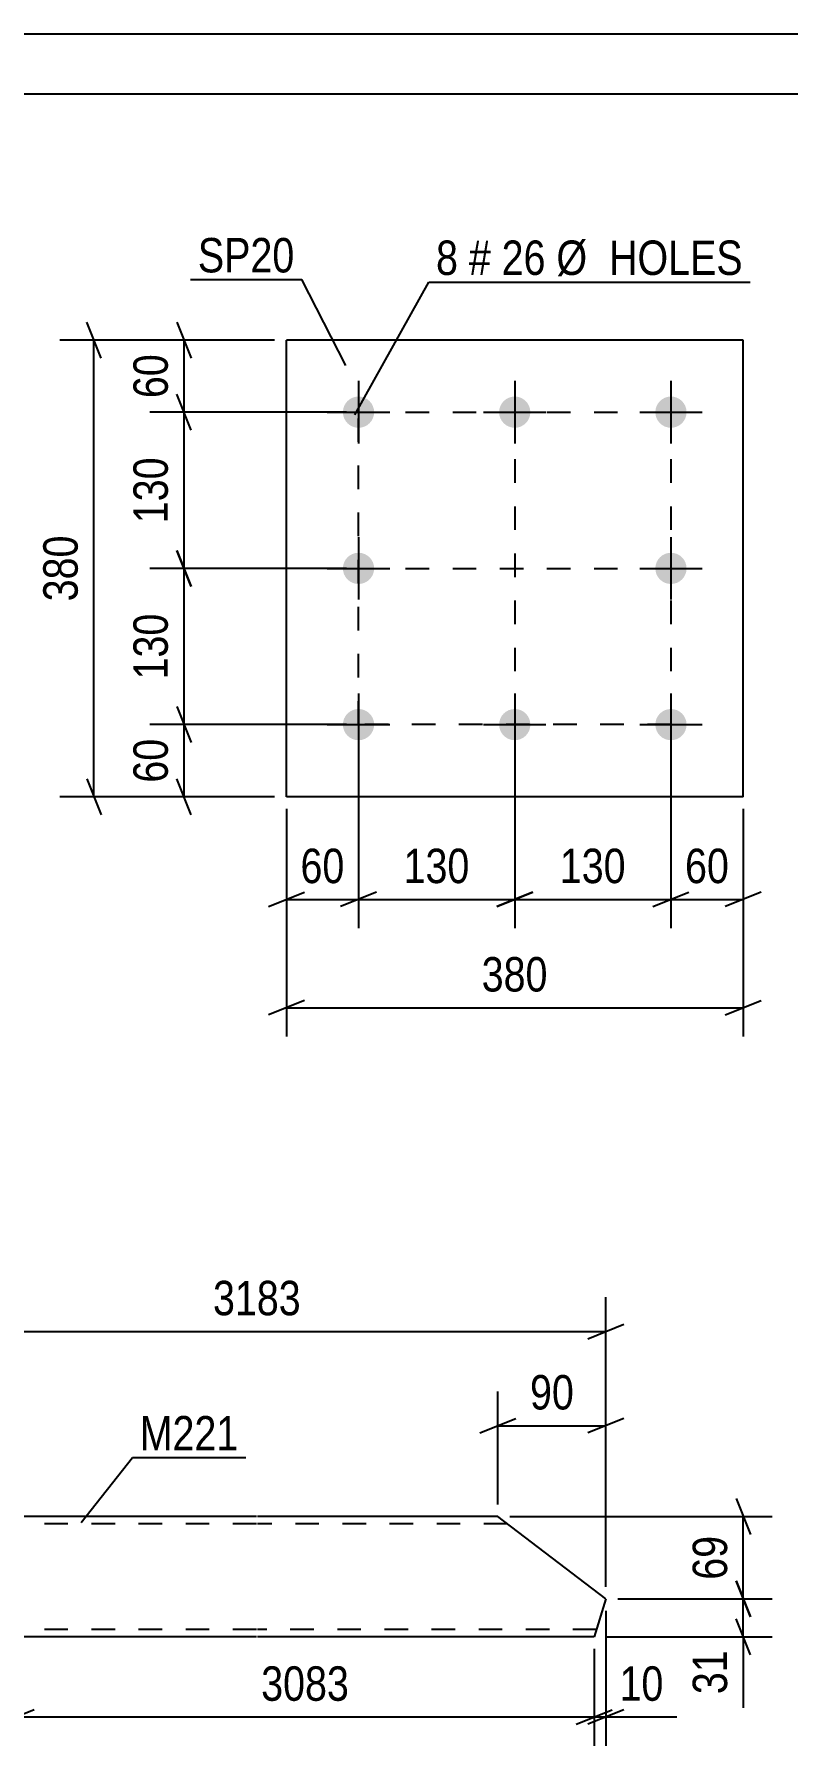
# Model space of a CAD drawing. Header units: millimetres. Extents: x 0 to 420, y 0 to 297.
# Drawn here: x 211.4 to 274.1, y 154.6 to 297 of the extents above; entities that cross this region are included whole.
import ezdxf

# ---------------------------------------------------------------- set-up
doc = ezdxf.new("R2010")
doc.units = ezdxf.units.MM
doc.linetypes.add('DXK_LINE_DOT2', pattern=[3.9198, 1.9599, -1.9599])
doc.styles.add('Arial Narrow', font='ARIALN.TTF', dxfattribs={"height": 0.2})

# ---------------------------------------------------------------- blocks, each defined once
blk = doc.blocks.new('Unknown-122571602-1115')
at = {"color": 5, "linetype": 'Continuous'}
for p, q in [((420, 297), (0, 297)), ((415, 292), (5, 292))]:
    blk.add_line(p, q, dxfattribs=at)
blk = doc.blocks.new('Part-122571602-7180 - 7174')
at = {"color": 2, "linetype": 'Continuous'}
for p, q in [((200.92, 170.5), (201.91, 173.65)), ((229.92, 173.65), (201.91, 173.65)), ((250.02, 173.65), (230.02, 173.65)), ((259.01, 166.79), (250.02, 173.65)), ((209.92, 163.65), (200.92, 170.5)), ((259.01, 166.79), (258.03, 163.65)), ((229.92, 163.65), (209.92, 163.65)), ((258.03, 163.65), (230.02, 163.65))]:
    blk.add_line(p, q, dxfattribs=at)
at = {"color": 7, "linetype": 'DXK_LINE_DOT2'}
for p, q in [((229.92, 173.05), (201.72, 173.05)), ((250.81, 173.05), (230.02, 173.05)), ((229.92, 164.25), (209.13, 164.25)), ((258.22, 164.25), (230.02, 164.25))]:
    blk.add_line(p, q, dxfattribs=at)
blk = doc.blocks.new('Bolt-122571602-7807 - 7773')
at = {"linetype": 'Continuous'}
for points in [[(238.42, 266.85, -1), (238.42, 264.25, -1)], [(251.42, 266.85, -1), (251.42, 264.25, -1)], [(264.42, 266.85, -1), (264.42, 264.25, -1)], [(238.42, 253.85, -1), (238.42, 251.25, -1)], [(264.42, 253.85, -1), (264.42, 251.25, -1)], [(238.42, 240.85, -1), (238.42, 238.25, -1)], [(251.42, 240.85, -1), (251.42, 238.25, -1)], [(264.42, 240.85, -1), (264.42, 238.25, -1)]]:
    blk.add_hatch(color=1, dxfattribs=at).paths.add_polyline_path(points)
at = {"color": 1, "linetype": 'Continuous'}
for p, q in [((238.42, 268.15), (238.42, 262.95)), ((251.42, 268.15), (251.42, 262.95)), ((264.42, 268.15), (264.42, 262.95)), ((235.82, 265.55), (241.02, 265.55)), ((248.82, 265.55), (254.02, 265.55)), ((261.82, 265.55), (267.02, 265.55)), ((238.42, 255.15), (238.42, 249.95)), ((264.42, 255.15), (264.42, 249.95)), ((235.82, 252.55), (241.02, 252.55)), ((261.82, 252.55), (267.02, 252.55)), ((238.42, 242.15), (238.42, 236.95)), ((251.42, 242.15), (251.42, 236.95)), ((264.42, 242.15), (264.42, 236.95)), ((235.82, 239.55), (241.02, 239.55)), ((248.82, 239.55), (254.02, 239.55)), ((261.82, 239.55), (267.02, 239.55))]:
    blk.add_line(p, q, dxfattribs=at)
blk = doc.blocks.new('Part-122571602-7812 - 7773')
at = {"color": 2, "linetype": 'Continuous'}
for p, q in [((270.42, 271.55), (232.42, 271.55)), ((232.42, 233.55), (232.42, 271.55)), ((270.42, 233.55), (270.42, 271.55)), ((270.42, 233.55), (232.42, 233.55))]:
    blk.add_line(p, q, dxfattribs=at)
blk = doc.blocks.new('Rectangle-122571602-7899 - 7773')
at = {"color": 1, "linetype": 'DXK_LINE_DOT2'}
blk.add_lwpolyline([(238.42, 265.55), (264.42, 265.55), (264.42, 239.55), (238.42, 239.55), (238.42, 265.55)], close=True, dxfattribs=at)
blk = doc.blocks.new('Line-122571602-7885 - 7773')
at = {"color": 1, "linetype": 'DXK_LINE_DOT2'}
blk.add_line((238.42, 252.55), (264.42, 252.55), dxfattribs=at)
blk = doc.blocks.new('Line-122571602-7892 - 7773')
at = {"color": 1, "linetype": 'DXK_LINE_DOT2'}
blk.add_line((251.42, 265.55), (251.42, 239.55), dxfattribs=at)
blk = doc.blocks.new('StraightDimension-122571602-7183 - 7174')
at = {"color": 7, "linetype": 'Continuous'}
for p, q in [((250.02, 174.65), (250.02, 184.06)), ((259.01, 167.79), (259.01, 184.06)), ((248.52, 180.61), (251.52, 181.81)), ((250.02, 181.21), (259.01, 181.21)), ((260.51, 181.81), (257.51, 180.61))]:
    blk.add_line(p, q, dxfattribs=at)
at = {"color": 0}
blk.add_wipeout([(256.94, 181.96), (256.94, 186.16), (252.09, 186.16), (252.09, 181.96)], dxfattribs=at)
at = {"color": 3, "style": 'Arial Narrow'}
blk.add_text('90', height=2.863, dxfattribs=at).set_placement((252.69, 182.56))
blk = doc.blocks.new('StraightDimension-122571602-7257 - 7174')
at = {"color": 7, "linetype": 'Continuous'}
for p, q in [((259.01, 165.79), (259.01, 154.57)), ((258.03, 162.65), (258.03, 154.57)), ((256.53, 156.37), (259.53, 157.57)), ((260.51, 157.57), (257.51, 156.37)), ((258.03, 156.97), (259.01, 156.97)), ((259.01, 156.97), (264.92, 156.97)), ((259.01, 156.97), (264.92, 156.97))]:
    blk.add_line(p, q, dxfattribs=at)
at = {"color": 0}
blk.add_wipeout([(264.39, 157.72), (264.39, 161.92), (259.54, 161.92), (259.54, 157.72)], dxfattribs=at)
at = {"color": 3, "style": 'Arial Narrow'}
blk.add_text('10', height=2.863, dxfattribs=at).set_placement((260.14, 158.32))
blk = doc.blocks.new('StraightDimension-122571602-7237 - 7174')
at = {"color": 7, "linetype": 'Continuous'}
for p, q in [((209.92, 162.65), (209.92, 154.57)), ((258.03, 162.65), (258.03, 154.57)), ((211.42, 157.57), (208.42, 156.37)), ((209.92, 156.97), (258.03, 156.97)), ((256.53, 156.37), (259.53, 157.57))]:
    blk.add_line(p, q, dxfattribs=at)
at = {"color": 0}
blk.add_wipeout([(238.23, 157.72), (238.23, 161.92), (229.72, 161.92), (229.72, 157.72)], dxfattribs=at)
at = {"color": 3, "style": 'Arial Narrow'}
blk.add_text('3083', height=2.863, dxfattribs=at).set_placement((230.32, 158.32))
blk = doc.blocks.new('StraightDimension-122571602-7302 - 7174')
at = {"color": 7, "linetype": 'Continuous'}
for p, q in [((269.84, 168.29), (271.04, 165.29)), ((260.01, 166.79), (272.84, 166.79)), ((270.44, 163.65), (270.44, 166.79)), ((271.04, 162.15), (269.84, 165.15)), ((259.03, 163.65), (272.84, 163.65)), ((270.44, 163.65), (270.44, 157.74)), ((270.44, 163.65), (270.44, 157.74))]:
    blk.add_line(p, q, dxfattribs=at)
at = {"color": 0}
blk.add_wipeout([(269.69, 163.12), (265.49, 163.12), (265.49, 158.27), (269.69, 158.27)], dxfattribs=at)
at = {"color": 3, "style": 'Arial Narrow'}
blk.add_text('31', height=2.863, rotation=90.0002, dxfattribs=at).set_placement((269.09, 158.87))
blk = doc.blocks.new('StraightDimension-122571602-7322 - 7174')
at = {"color": 7, "linetype": 'Continuous'}
for p, q in [((269.84, 175.15), (271.04, 172.15)), ((251.02, 173.65), (272.84, 173.65)), ((270.44, 166.79), (270.44, 173.65)), ((271.04, 165.29), (269.84, 168.29)), ((260.01, 166.79), (272.84, 166.79))]:
    blk.add_line(p, q, dxfattribs=at)
at = {"color": 0}
blk.add_wipeout([(269.69, 172.65), (265.49, 172.65), (265.49, 167.79), (269.69, 167.79)], dxfattribs=at)
at = {"color": 3, "style": 'Arial Narrow'}
blk.add_text('69', height=2.863, rotation=90.0002, dxfattribs=at).set_placement((269.09, 168.39))
blk = doc.blocks.new('StraightDimension-122571602-7393 - 7174')
at = {"color": 7, "linetype": 'Continuous'}
for p, q in [((200.92, 171.5), (200.92, 191.9)), ((259.01, 167.79), (259.01, 191.9)), ((202.42, 189.65), (199.42, 188.45)), ((257.51, 188.45), (260.51, 189.65)), ((200.92, 189.05), (259.01, 189.05))]:
    blk.add_line(p, q, dxfattribs=at)
at = {"color": 0}
blk.add_wipeout([(234.22, 189.8), (234.22, 194), (225.71, 194), (225.71, 189.8)], dxfattribs=at)
at = {"color": 3, "style": 'Arial Narrow'}
blk.add_text('3183', height=2.863, dxfattribs=at).set_placement((226.31, 190.4))
blk = doc.blocks.new('StraightDimension-122571602-7872 - 7773')
at = {"color": 7, "linetype": 'Continuous'}
for p, q in [((238.42, 238.55), (238.42, 222.61)), ((251.42, 238.55), (251.42, 222.61)), ((239.92, 225.61), (236.92, 224.41)), ((249.92, 224.41), (252.92, 225.61)), ((238.42, 225.01), (251.42, 225.01))]:
    blk.add_line(p, q, dxfattribs=at)
at = {"color": 0}
blk.add_wipeout([(248.26, 225.76), (248.26, 229.96), (241.57, 229.96), (241.57, 225.76)], dxfattribs=at)
at = {"color": 3, "style": 'Arial Narrow'}
blk.add_text('130', height=2.863, dxfattribs=at).set_placement((242.17, 226.36))
blk = doc.blocks.new('StraightDimension-122571602-7814 - 7773')
at = {"color": 7, "linetype": 'Continuous'}
for p, q in [((223.3, 241.05), (224.5, 238.05)), ((237.42, 239.55), (221.05, 239.55)), ((223.9, 233.55), (223.9, 239.55)), ((224.5, 232.05), (223.3, 235.05)), ((231.42, 233.55), (221.05, 233.55))]:
    blk.add_line(p, q, dxfattribs=at)
at = {"color": 0}
blk.add_wipeout([(223.15, 238.98), (218.95, 238.98), (218.95, 234.12), (223.15, 234.12)], dxfattribs=at)
at = {"color": 3, "style": 'Arial Narrow'}
blk.add_text('60', height=2.863, rotation=90.0002, dxfattribs=at).set_placement((222.55, 234.72))
blk = doc.blocks.new('StraightDimension-122571602-7824 - 7773')
at = {"color": 7, "linetype": 'Continuous'}
for p, q in [((223.3, 273.05), (224.5, 270.05)), ((231.42, 271.55), (221.05, 271.55)), ((223.9, 265.55), (223.9, 271.55)), ((224.5, 264.05), (223.3, 267.05)), ((237.42, 265.55), (221.05, 265.55))]:
    blk.add_line(p, q, dxfattribs=at)
at = {"color": 0}
blk.add_wipeout([(223.15, 270.98), (218.95, 270.98), (218.95, 266.12), (223.15, 266.12)], dxfattribs=at)
at = {"color": 3, "style": 'Arial Narrow'}
blk.add_text('60', height=2.863, rotation=90.0002, dxfattribs=at).set_placement((222.55, 266.72))
blk = doc.blocks.new('StraightDimension-122571602-7834 - 7773')
at = {"color": 7, "linetype": 'Continuous'}
for p, q in [((224.5, 264.05), (223.3, 267.05)), ((237.42, 265.55), (221.05, 265.55)), ((223.9, 252.55), (223.9, 265.55)), ((223.3, 254.05), (224.5, 251.05)), ((237.42, 252.55), (221.05, 252.55))]:
    blk.add_line(p, q, dxfattribs=at)
at = {"color": 0}
blk.add_wipeout([(223.15, 262.39), (218.95, 262.39), (218.95, 255.71), (223.15, 255.71)], dxfattribs=at)
at = {"color": 3, "style": 'Arial Narrow'}
blk.add_text('130', height=2.863, rotation=90.0002, dxfattribs=at).set_placement((222.55, 256.31))
blk = doc.blocks.new('StraightDimension-122571602-7836 - 7773')
at = {"color": 7, "linetype": 'Continuous'}
for p, q in [((224.5, 251.05), (223.3, 254.05)), ((237.42, 252.55), (221.05, 252.55)), ((223.9, 239.55), (223.9, 252.55)), ((223.3, 241.05), (224.5, 238.05)), ((237.42, 239.55), (221.05, 239.55))]:
    blk.add_line(p, q, dxfattribs=at)
at = {"color": 0}
blk.add_wipeout([(223.15, 249.39), (218.95, 249.39), (218.95, 242.71), (223.15, 242.71)], dxfattribs=at)
at = {"color": 3, "style": 'Arial Narrow'}
blk.add_text('130', height=2.863, rotation=90.0002, dxfattribs=at).set_placement((222.55, 243.31))
blk = doc.blocks.new('StraightDimension-122571602-7839 - 7773')
at = {"color": 7, "linetype": 'Continuous'}
for p, q in [((217, 270.05), (215.8, 273.05)), ((231.42, 271.55), (213.55, 271.55)), ((216.4, 233.55), (216.4, 271.55)), ((215.8, 235.05), (217, 232.05)), ((231.42, 233.55), (213.55, 233.55))]:
    blk.add_line(p, q, dxfattribs=at)
at = {"color": 0}
blk.add_wipeout([(215.65, 255.89), (211.45, 255.89), (211.45, 249.21), (215.65, 249.21)], dxfattribs=at)
at = {"color": 3, "style": 'Arial Narrow'}
blk.add_text('380', height=2.863, rotation=90.0002, dxfattribs=at).set_placement((215.05, 249.81))
blk = doc.blocks.new('StraightDimension-122571602-7850 - 7773')
at = {"color": 7, "linetype": 'Continuous'}
for p, q in [((264.42, 238.55), (264.42, 222.61)), ((270.42, 232.55), (270.42, 222.61)), ((262.92, 224.41), (265.92, 225.61)), ((271.92, 225.61), (268.92, 224.41)), ((264.42, 225.01), (270.42, 225.01))]:
    blk.add_line(p, q, dxfattribs=at)
at = {"color": 0}
blk.add_wipeout([(269.85, 225.76), (269.85, 229.96), (264.99, 229.96), (264.99, 225.76)], dxfattribs=at)
at = {"color": 3, "style": 'Arial Narrow'}
blk.add_text('60', height=2.863, dxfattribs=at).set_placement((265.59, 226.36))
blk = doc.blocks.new('StraightDimension-122571602-7860 - 7773')
at = {"color": 7, "linetype": 'Continuous'}
for p, q in [((238.42, 238.55), (238.42, 222.61)), ((232.42, 232.55), (232.42, 222.61)), ((230.92, 224.41), (233.92, 225.61)), ((239.92, 225.61), (236.92, 224.41)), ((232.42, 225.01), (238.42, 225.01))]:
    blk.add_line(p, q, dxfattribs=at)
at = {"color": 0}
blk.add_wipeout([(237.85, 225.76), (237.85, 229.96), (232.99, 229.96), (232.99, 225.76)], dxfattribs=at)
at = {"color": 3, "style": 'Arial Narrow'}
blk.add_text('60', height=2.863, dxfattribs=at).set_placement((233.59, 226.36))
blk = doc.blocks.new('StraightDimension-122571602-7870 - 7773')
at = {"color": 7, "linetype": 'Continuous'}
for p, q in [((251.42, 238.55), (251.42, 222.61)), ((264.42, 238.55), (264.42, 222.61)), ((252.92, 225.61), (249.92, 224.41)), ((262.92, 224.41), (265.92, 225.61)), ((251.42, 225.01), (264.42, 225.01))]:
    blk.add_line(p, q, dxfattribs=at)
at = {"color": 0}
blk.add_wipeout([(261.26, 225.76), (261.26, 229.96), (254.57, 229.96), (254.57, 225.76)], dxfattribs=at)
at = {"color": 3, "style": 'Arial Narrow'}
blk.add_text('130', height=2.863, dxfattribs=at).set_placement((255.17, 226.36))
blk = doc.blocks.new('StraightDimension-122571602-7875 - 7773')
at = {"color": 7, "linetype": 'Continuous'}
for p, q in [((232.42, 232.55), (232.42, 213.59)), ((270.42, 232.55), (270.42, 213.59)), ((233.92, 216.59), (230.92, 215.39)), ((268.92, 215.39), (271.92, 216.59)), ((232.42, 215.99), (270.42, 215.99))]:
    blk.add_line(p, q, dxfattribs=at)
at = {"color": 0}
blk.add_wipeout([(254.76, 216.74), (254.76, 220.94), (248.07, 220.94), (248.07, 216.74)], dxfattribs=at)
at = {"color": 3, "style": 'Arial Narrow'}
blk.add_text('380', height=2.863, dxfattribs=at).set_placement((248.67, 217.34))
blk = doc.blocks.new('Mark-122571602-7176 - 7174')
at = {"color": 0}
blk.add_wipeout([(228.43, 179.15), (228.43, 182.15), (220.21, 182.15), (220.21, 179.15)], dxfattribs=at)
blk.add_wipeout([(228.43, 179.15), (228.43, 182.15), (220.21, 182.15), (220.21, 179.15)], dxfattribs=at)
at = {"color": 30, "linetype": 'Continuous'}
for p, q in [((215.34, 173.15), (219.61, 178.55)), ((219.61, 178.55), (229.03, 178.55))]:
    blk.add_line(p, q, dxfattribs=at)
at = {"color": 3, "style": 'Arial Narrow'}
blk.add_text('M221', height=2.863, dxfattribs=at).set_placement((220.21, 179.15))
blk = doc.blocks.new('Mark-122571602-7803 - 7773')
at = {"color": 0}
for points in [[(246.7, 276.97), (246.7, 279.97), (244.87, 279.97), (244.87, 276.97)], [(249.43, 276.97), (249.43, 279.97), (247.6, 279.97), (247.6, 276.97)], [(253.99, 276.97), (253.99, 279.97), (250.33, 279.97), (250.33, 276.97)], [(270.41, 276.97), (270.41, 279.97), (254.89, 279.97), (254.89, 276.97)]]:
    blk.add_wipeout(points, dxfattribs=at)
for points in [[(246.7, 276.97), (246.7, 279.97), (244.87, 279.97), (244.87, 276.97)], [(249.43, 276.97), (249.43, 279.97), (247.6, 279.97), (247.6, 276.97)], [(253.99, 276.97), (253.99, 279.97), (250.33, 279.97), (250.33, 276.97)], [(270.41, 276.97), (270.41, 279.97), (254.89, 279.97), (254.89, 276.97)]]:
    blk.add_wipeout(points, dxfattribs=at)
at = {"color": 7, "linetype": 'Continuous'}
for p, q in [((238.11, 265.34), (244.27, 276.37)), ((244.27, 276.37), (271.01, 276.37))]:
    blk.add_line(p, q, dxfattribs=at)
at = {"color": 3, "style": 'Arial Narrow'}
for s, height, p in [('8', 2.86, (244.87, 276.97)), ('#', 2.86, (247.6, 276.97)), ('26', 2.863, (250.33, 276.97)), ('Ø  HOLES', 2.863, (254.89, 276.97))]:
    blk.add_text(s, height=height, dxfattribs=at).set_placement(p)
blk = doc.blocks.new('Mark-122571602-7808 - 7773')
at = {"color": 0}
blk.add_wipeout([(233.09, 277.18), (233.09, 280.18), (225.05, 280.18), (225.05, 277.18)], dxfattribs=at)
blk.add_wipeout([(233.09, 277.18), (233.09, 280.18), (225.05, 280.18), (225.05, 277.18)], dxfattribs=at)
at = {"color": 30, "linetype": 'Continuous'}
for p in [(224.45, 276.58), (237.35, 269.44)]:
    blk.add_line(p, (233.69, 276.58), dxfattribs=at)
at = {"color": 3, "style": 'Arial Narrow'}
blk.add_text('SP20', height=2.863, dxfattribs=at).set_placement((225.05, 277.18))

msp = doc.modelspace()

# ---------------------------------------------------------------- block references
for name in ['Unknown-122571602-1115', 'Part-122571602-7812 - 7773', 'Bolt-122571602-7807 - 7773', 'Rectangle-122571602-7899 - 7773', 'Line-122571602-7892 - 7773', 'Line-122571602-7885 - 7773', 'Part-122571602-7180 - 7174']:
    msp.add_blockref(name, (0, 0))

# ---------------------------------------------------------------- next in the draw order: block references
for name in ['StraightDimension-122571602-7824 - 7773', 'StraightDimension-122571602-7872 - 7773', 'StraightDimension-122571602-7850 - 7773', 'StraightDimension-122571602-7183 - 7174', 'StraightDimension-122571602-7257 - 7174']:
    msp.add_blockref(name, (0, 0))

# ---------------------------------------------------------------- next in the draw order: block references
for name in ['StraightDimension-122571602-7834 - 7773', 'StraightDimension-122571602-7814 - 7773', 'StraightDimension-122571602-7870 - 7773', 'StraightDimension-122571602-7237 - 7174']:
    msp.add_blockref(name, (0, 0))

# ---------------------------------------------------------------- next in the draw order: block references
for name in ['Mark-122571602-7803 - 7773', 'StraightDimension-122571602-7836 - 7773', 'StraightDimension-122571602-7302 - 7174']:
    msp.add_blockref(name, (0, 0))

# ---------------------------------------------------------------- next in the draw order: block references
for name in ['StraightDimension-122571602-7839 - 7773', 'StraightDimension-122571602-7322 - 7174']:
    msp.add_blockref(name, (0, 0))

# ---------------------------------------------------------------- next in the draw order: block references
for name in ['Mark-122571602-7808 - 7773', 'StraightDimension-122571602-7860 - 7773', 'StraightDimension-122571602-7393 - 7174']:
    msp.add_blockref(name, (0, 0))

# ---------------------------------------------------------------- next in the draw order: block references
for name in ['StraightDimension-122571602-7875 - 7773', 'Mark-122571602-7176 - 7174']:
    msp.add_blockref(name, (0, 0))

doc.saveas('drawing.dxf')
